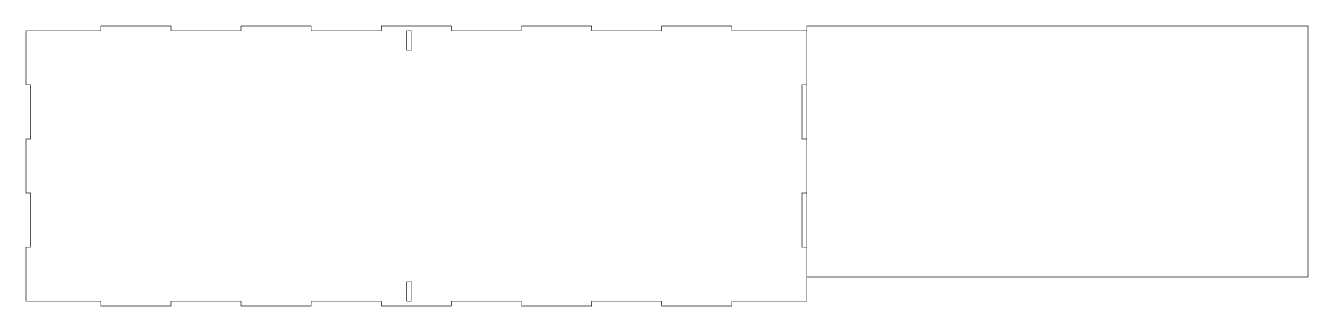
# Model space of a CAD drawing. Extents: x 0 to 845, y 0 to 185.
import ezdxf

# ---------------------------------------------------------------- set-up
doc = ezdxf.new("R2010")
doc.units = 0
doc.layers.get('0').update_dxf_attribs({"linetype": 'CONTINUOUS'})

msp = doc.modelspace()

# ---------------------------------------------------------------- linework, layer by layer
at = {"color": 0, "const_width": 0.352778}
for points in [[(514.528, 181.163), (465.171, 181.163), (465.171, 184.337), (418.989, 184.337), (418.989, 181.163), (372.807, 181.163), (372.807, 184.337), (326.625, 184.337), (326.625, 181.163), (280.443, 181.163), (280.443, 184.337), (234.261, 184.337), (234.261, 181.163), (188.079, 181.163), (188.079, 184.337), (141.897, 184.337), (141.897, 181.163), (95.7151, 181.163), (95.7151, 184.337), (49.5332, 184.337), (49.5332, 181.163), (0.176378, 181.163), (0.176378, 145.603), (3.3514, 145.603), (3.3514, 110.042), (0.176378, 110.042), (0.176378, 74.4824), (3.3514, 74.4824), (3.3514, 38.9222), (0.176378, 38.9222), (0.176378, 3.36219), (49.5332, 3.36219), (49.5332, 0.187229), (95.7151, 0.187229), (95.7151, 3.36219), (141.897, 3.36219), (141.897, 0.187229), (188.079, 0.187229), (188.079, 3.36219), (234.261, 3.36219), (234.261, 0.187229), (280.443, 0.187229), (280.443, 3.36219), (326.625, 3.36219), (326.625, 0.187229), (372.807, 0.187229), (372.807, 3.36219), (418.989, 3.36219), (418.989, 0.187229), (465.171, 0.187229), (465.171, 3.36219), (514.528, 3.36219), (514.528, 184.337)], [(514.528, 19.2372), (844.728, 19.2372), (844.728, 184.337), (514.528, 184.337)], [(514.528, 110.042), (511.353, 110.042), (511.353, 145.603), (514.528, 145.603)], [(514.528, 38.9222), (511.353, 38.9222), (511.353, 74.4824), (514.528, 74.4824)]]:
    msp.add_lwpolyline(points, dxfattribs=at)
for points in [[(251.001, 181.163), (254.176, 181.163), (254.176, 168.462), (251.001, 168.462), (251.001, 181.163)], [(251.001, 16.0622), (254.176, 16.0622), (254.176, 3.36219), (251.001, 3.36219), (251.001, 16.0622)]]:
    msp.add_lwpolyline(points, close=True, dxfattribs=at)

doc.saveas('drawing.dxf')
